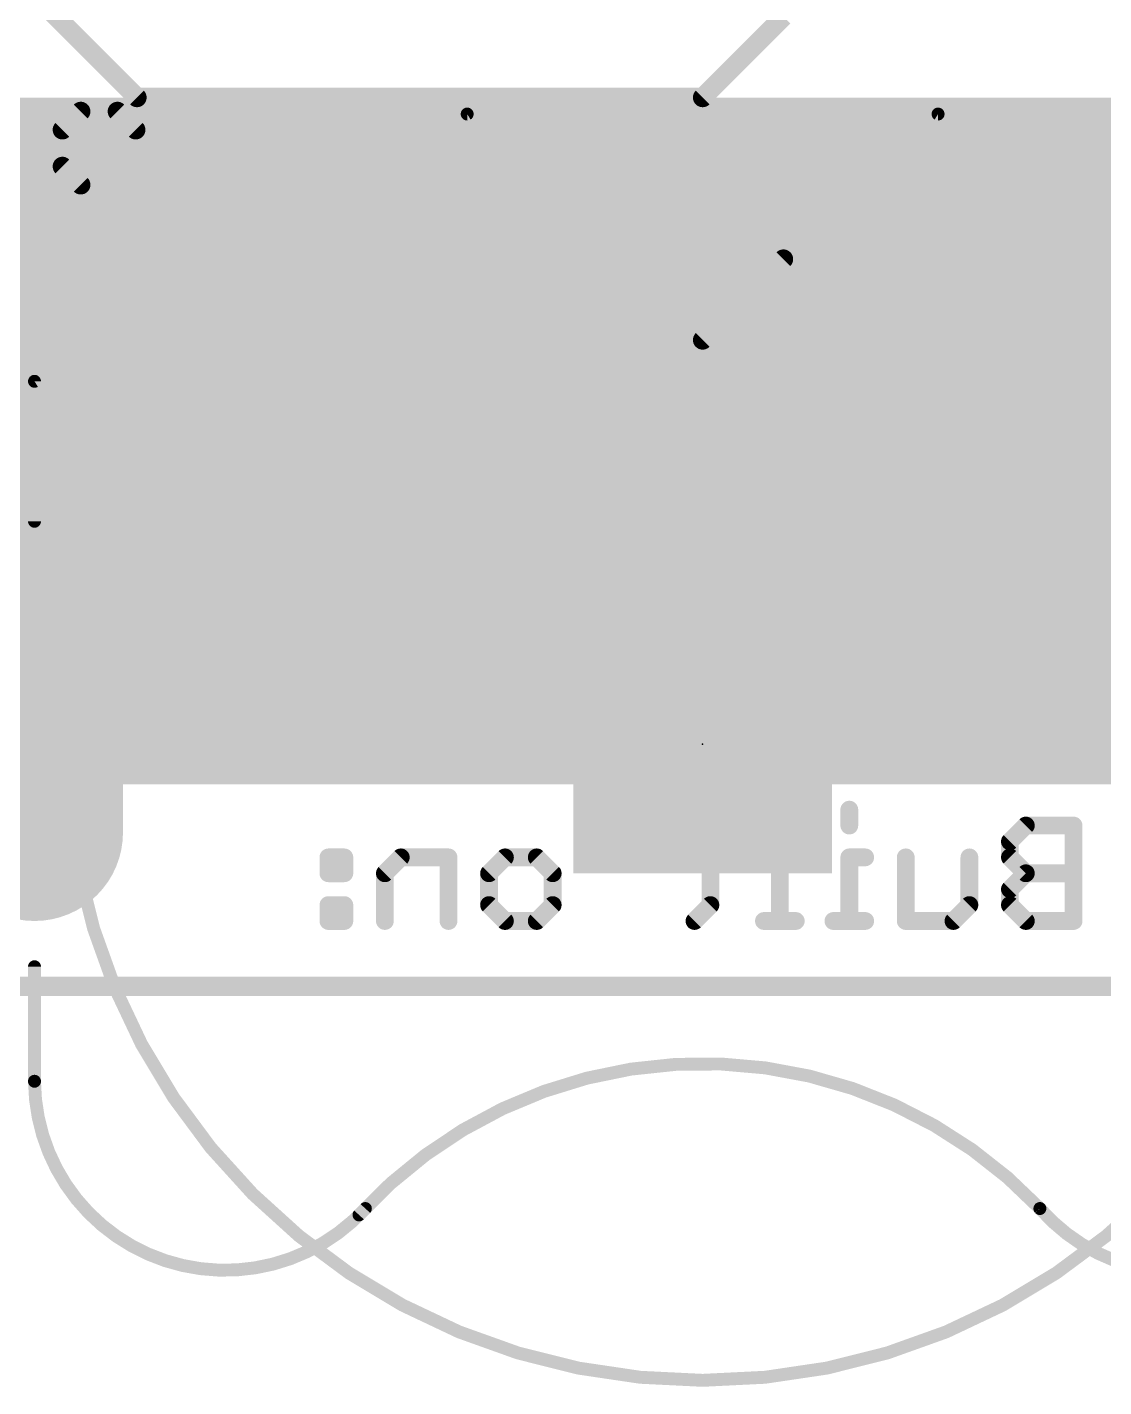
# Model space of a CAD drawing. Extents: x -6.3 to 44.5, y -10.2 to 43.3.
# Drawn here: x 10.98 to 27.89, y -6.29 to 15.07 of the extents above; entities that cross this region are included whole.
import ezdxf

# ---------------------------------------------------------------- set-up
doc = ezdxf.new("R2010")
doc.units = 0
for name, color, linetype in [('1', 12, 'CONTINUOUS'), ('16', 132, 'CONTINUOUS'), ('17', 110, 'CONTINUOUS'), ('18', 110, 'CONTINUOUS'), ('20', 53, 'CONTINUOUS'), ('21', 41, 'CONTINUOUS'), ('22', 40, 'CONTINUOUS'), ('23', 53, 'CONTINUOUS'), ('51', 53, 'CONTINUOUS')]:
    doc.layers.add(name, color=color, linetype=linetype)

# ---------------------------------------------------------------- blocks, each defined once
blk = doc.blocks.new('RECT')
blk.add_solid([(-0.5, -0.5), (0.5, -0.5), (-0.5, 0.5), (0.5, 0.5)])
blk = doc.blocks.new('LONGP100')
at = {"const_width": 1}
blk.add_lwpolyline([(-0.5, 0), (0.5, 0)], dxfattribs=at)
at = {"const_width": 0.5}
for points in [[(-0.5, 0.25, 1), (-0.5, -0.25)], [(0.5, -0.25, 1), (0.5, 0.25)]]:
    blk.add_lwpolyline(points, format="xyb", dxfattribs=at)
blk = doc.blocks.new('ROUNDV')
at = {"const_width": 0.5}
blk.add_lwpolyline([(0, -0.25, 1), (0, 0.25, 1), (0, -0.25)], format="xyb", dxfattribs=at)

msp = doc.modelspace()

# ---------------------------------------------------------------- linework, layer by layer
at = {"layer": '1', "const_width": 0.3048}
for points in [[(2.54, 24.13), (12.7, 13.97)], [(21.59, 13.97), (22.86, 15.24)], [(12.7, 13.97), (21.59, 13.97)]]:
    msp.add_lwpolyline(points, dxfattribs=at)
at = {"layer": '1', "const_width": 0.1524}
for points in [[(12.7, 14.0462, 1), (12.7, 13.8938)], [(21.59, 13.8938, 1), (21.59, 14.0462)], [(12.6461, 13.9161, 1), (12.7539, 14.0239)], [(21.5361, 14.0239, 1), (21.6439, 13.9161)]]:
    msp.add_lwpolyline(points, format="xyb", dxfattribs=at)
at = {"layer": '16', "const_width": 0.3048}
for points in [[(21.59, 10.16), (22.86, 11.43)], [(22.86, 11.43), (39.41, 11.43)], [(21.59, 3.81), (21.59, 10.16)]]:
    msp.add_lwpolyline(points, dxfattribs=at)
at = {"layer": '16', "const_width": 0.1524}
for points in [[(22.86, 11.5062, 1), (22.86, 11.3538)], [(22.9139, 11.3761, 1), (22.8061, 11.4839)], [(21.6662, 10.16, 1), (21.5138, 10.16)], [(21.5361, 10.2139, 1), (21.6439, 10.1061)], [(21.5138, 3.81, 1), (21.6662, 3.81)]]:
    msp.add_lwpolyline(points, format="xyb", dxfattribs=at)
at = {"layer": '20', "const_width": 0.3048}
msp.add_lwpolyline([(3.81, 0), (39.37, 0)], dxfattribs=at)
at = {"layer": '21'}
for points, const_width in [([(11.5283, 13.4627), (11.8164, 13.7508)], 0.3048), ([(11.8164, 13.7508), (12.3926, 13.7508)], 0.3048), ([(12.3926, 13.7508), (12.6807, 13.4627)], 0.3048), ([(17.89, 13.71), (11.09, 9.51)], 0.2032), ([(25.29, 13.71), (17.89, 13.71)], 0.2032), ([(25.29, 13.71), (32.09, 9.51)], 0.2032), ([(11.5283, 12.8865), (11.5283, 13.4627)], 0.3048), ([(12.6807, 13.4627), (12.6807, 13.1746)], 0.3048), ([(12.6807, 13.1746), (11.5283, 13.1746)], 0.3048), ([(11.8164, 12.5984), (11.5283, 12.8865)], 0.3048), ([(12.3926, 12.5984), (11.8164, 12.5984)], 0.3048), ([(11.09, 9.51), (11.09, 7.31)], 0.2032), ([(11.09, -1.49), (11.09, 0.31)], 0.2032)]:
    msp.add_lwpolyline(points, dxfattribs=dict(at, const_width=const_width))
for points, const_width in [([(11.8164, 13.827, 1), (11.8164, 13.6746)], 0.1524), ([(11.8703, 13.697, 1), (11.7625, 13.8047)], 0.1524), ([(12.4465, 13.8047, 1), (12.3387, 13.697)], 0.1524), ([(12.3926, 13.6746, 1), (12.3926, 13.827)], 0.1524), ([(17.89, 13.7608, 1), (17.89, 13.6592)], 0.1016), ([(17.9167, 13.6668, 1), (17.8633, 13.7532)], 0.1016), ([(25.3167, 13.7532, 1), (25.2633, 13.6668)], 0.1016), ([(25.29, 13.6592, 1), (25.29, 13.7608)], 0.1016), ([(11.6045, 13.4627, 1), (11.4521, 13.4627)], 0.1524), ([(11.4744, 13.5166, 1), (11.5822, 13.4089)], 0.1524), ([(12.7569, 13.4627, 1), (12.6045, 13.4627)], 0.1524), ([(12.6268, 13.4089, 1), (12.7346, 13.5166)], 0.1524), ([(11.5283, 13.2508, 1), (11.5283, 13.0984)], 0.1524), ([(12.6045, 13.1746, 1), (12.7569, 13.1746)], 0.1524), ([(12.6807, 13.0984, 1), (12.6807, 13.2508)], 0.1524), ([(11.5822, 12.9404, 1), (11.4744, 12.8326)], 0.1524), ([(11.4521, 12.8865, 1), (11.6045, 12.8865)], 0.1524), ([(11.8164, 12.6746, 1), (11.8164, 12.5222)], 0.1524), ([(11.7625, 12.5445, 1), (11.8703, 12.6523)], 0.1524), ([(12.3926, 12.5222, 1), (12.3926, 12.6746)], 0.1524), ([(11.1408, 9.51, 1), (11.0392, 9.51)], 0.1016), ([(11.0633, 9.5532, 1), (11.1167, 9.4668)], 0.1016), ([(11.0392, 7.31, 1), (11.1408, 7.31)], 0.1016), ([(11.1408, 0.31, 1), (11.0392, 0.31)], 0.1016), ([(26.89, -3.49, 0.435), (16.19, -3.59)], 0.2032), ([(11.09, -1.49, 0.6809), (16.29, -3.49)], 0.2032), ([(11.1408, -1.4896, 1), (11.0392, -1.4904)], 0.1016), ([(11.0392, -1.49, 1), (11.1408, -1.49)], 0.1016), ([(26.89, -3.49, 0.6978), (32.09, -1.49)], 0.2032), ([(16.3274, -3.5243, 1), (16.2526, -3.4557)], 0.1016), ([(26.9282, -3.4565, 1), (26.8518, -3.5235)], 0.1016), ([(26.8532, -3.525, 1), (26.9268, -3.455)], 0.1016), ([(16.1525, -3.5557, 1), (16.2275, -3.6243)], 0.1016)]:
    msp.add_lwpolyline(points, format="xyb", dxfattribs=dict(at, const_width=const_width))
at = {"layer": '22', "const_width": 0.2794}
for points in [[(23.895, 2.7786), (23.895, 2.5286)], [(23.0536, 2.5286), (22.8036, 2.5286)], [(22.8036, 2.5286), (22.8036, 1.0287)], [(26.6694, 2.5286), (26.4194, 2.2786)], [(27.4193, 2.5286), (26.6694, 2.5286)], [(27.4193, 1.0287), (27.4193, 2.5286)], [(21.7121, 2.2786), (21.7121, 1.2787)], [(26.4194, 2.2786), (26.4194, 2.0286)], [(15.9592, 2.0286), (15.7092, 2.0286)], [(15.7092, 2.0286), (15.7092, 1.7786)], [(15.9592, 1.7786), (15.9592, 2.0286)], [(16.8464, 2.0286), (16.5964, 1.7786)], [(17.5964, 2.0286), (16.8464, 2.0286)], [(17.5964, 1.0287), (17.5964, 2.0286)], [(18.2336, 1.7786), (18.4836, 2.0286)], [(18.4836, 2.0286), (18.9835, 2.0286)], [(18.9835, 2.0286), (19.2335, 1.7786)], [(21.9621, 2.0286), (21.4622, 2.0286)], [(24.145, 2.0286), (23.895, 2.0286)], [(23.895, 2.0286), (23.895, 1.0287)], [(24.7822, 1.0287), (24.7822, 2.0286)], [(25.7821, 2.0286), (25.7821, 1.2787)], [(26.4194, 2.0286), (26.6694, 1.7786)], [(15.7092, 1.7786), (15.9592, 1.7786)], [(16.5964, 1.7786), (16.5964, 1.0287)], [(18.2336, 1.2787), (18.2336, 1.7786)], [(19.2335, 1.7786), (19.2335, 1.2787)], [(26.6694, 1.7786), (26.4194, 1.5287)], [(27.4193, 1.7786), (26.6694, 1.7786)], [(26.4194, 1.5287), (26.4194, 1.2787)], [(15.9592, 1.2787), (15.7092, 1.2787)], [(15.7092, 1.2787), (15.7092, 1.0287)], [(15.9592, 1.0287), (15.9592, 1.2787)], [(18.4836, 1.0287), (18.2336, 1.2787)], [(19.2335, 1.2787), (18.9835, 1.0287)], [(21.7121, 1.2787), (21.4622, 1.0287)], [(25.7821, 1.2787), (25.5322, 1.0287)], [(26.4194, 1.2787), (26.6694, 1.0287)], [(15.7092, 1.0287), (15.9592, 1.0287)], [(18.9835, 1.0287), (18.4836, 1.0287)], [(23.0536, 1.0287), (22.5536, 1.0287)], [(24.145, 1.0287), (23.645, 1.0287)], [(25.5322, 1.0287), (24.7822, 1.0287)], [(26.6694, 1.0287), (27.4193, 1.0287)]]:
    msp.add_lwpolyline(points, dxfattribs=at)
at = {"layer": '22', "const_width": 0.1397}
for points in [[(23.9649, 2.7786, 1), (23.8252, 2.7786)], [(22.8036, 2.5984, 1), (22.8036, 2.4587)], [(22.8734, 2.5286, 1), (22.7337, 2.5286)], [(23.0536, 2.4587, 1), (23.0536, 2.5984)], [(23.8252, 2.5286, 1), (23.9649, 2.5286)], [(26.6694, 2.5984, 1), (26.6694, 2.4587)], [(26.7188, 2.4792, 1), (26.62, 2.578)], [(27.4891, 2.5286, 1), (27.3495, 2.5286)], [(27.4193, 2.4587, 1), (27.4193, 2.5984)], [(21.782, 2.2786, 1), (21.6423, 2.2786)], [(26.4892, 2.2786, 1), (26.3495, 2.2786)], [(26.37, 2.328, 1), (26.4688, 2.2292)], [(15.7092, 2.0985, 1), (15.7092, 1.9588)], [(15.7791, 2.0286, 1), (15.6394, 2.0286)], [(16.0291, 2.0286, 1), (15.8894, 2.0286)], [(15.9592, 1.9588, 1), (15.9592, 2.0985)], [(16.8464, 2.0985, 1), (16.8464, 1.9588)], [(16.8958, 1.9792, 1), (16.797, 2.078)], [(17.6662, 2.0286, 1), (17.5265, 2.0286)], [(17.5964, 1.9588, 1), (17.5964, 2.0985)], [(18.4836, 2.0985, 1), (18.4836, 1.9588)], [(18.533, 1.9792, 1), (18.4342, 2.078)], [(19.0329, 2.078, 1), (18.9341, 1.9792)], [(18.9835, 1.9588, 1), (18.9835, 2.0985)], [(21.4622, 2.0985, 1), (21.4622, 1.9588)], [(21.9621, 1.9588, 1), (21.9621, 2.0985)], [(23.895, 2.0985, 1), (23.895, 1.9588)], [(23.9649, 2.0286, 1), (23.8252, 2.0286)], [(24.145, 1.9588, 1), (24.145, 2.0985)], [(24.8521, 2.0286, 1), (24.7124, 2.0286)], [(25.852, 2.0286, 1), (25.7123, 2.0286)], [(26.4688, 2.078, 1), (26.37, 1.9792)], [(26.3495, 2.0286, 1), (26.4892, 2.0286)], [(15.7092, 1.8485, 1), (15.7092, 1.7088)], [(15.6394, 1.7786, 1), (15.7791, 1.7786)], [(15.8894, 1.7786, 1), (16.0291, 1.7786)], [(15.9592, 1.7088, 1), (15.9592, 1.8485)], [(16.6663, 1.7786, 1), (16.5266, 1.7786)], [(16.5471, 1.828, 1), (16.6458, 1.7292)], [(18.3034, 1.7786, 1), (18.1638, 1.7786)], [(18.1842, 1.828, 1), (18.283, 1.7292)], [(19.3034, 1.7786, 1), (19.1637, 1.7786)], [(19.1841, 1.7292, 1), (19.2829, 1.828)], [(26.6694, 1.8485, 1), (26.6694, 1.7088)], [(26.7188, 1.7292, 1), (26.62, 1.828)], [(26.62, 1.7292, 1), (26.7188, 1.828)], [(27.4193, 1.7088, 1), (27.4193, 1.8485)], [(26.4892, 1.5287, 1), (26.3495, 1.5287)], [(26.37, 1.5781, 1), (26.4688, 1.4793)], [(15.7092, 1.3485, 1), (15.7092, 1.2088)], [(15.7791, 1.2787, 1), (15.6394, 1.2787)], [(16.0291, 1.2787, 1), (15.8894, 1.2787)], [(15.9592, 1.2088, 1), (15.9592, 1.3485)], [(18.283, 1.3281, 1), (18.1842, 1.2293)], [(18.1638, 1.2787, 1), (18.3034, 1.2787)], [(19.1637, 1.2787, 1), (19.3034, 1.2787)], [(19.2829, 1.2293, 1), (19.1841, 1.3281)], [(21.6423, 1.2787, 1), (21.782, 1.2787)], [(21.7615, 1.2293, 1), (21.6627, 1.3281)], [(25.7123, 1.2787, 1), (25.852, 1.2787)], [(25.8315, 1.2293, 1), (25.7328, 1.3281)], [(26.4688, 1.3281, 1), (26.37, 1.2293)], [(26.3495, 1.2787, 1), (26.4892, 1.2787)], [(15.7092, 1.0985, 1), (15.7092, 0.9588)], [(15.6394, 1.0287, 1), (15.7791, 1.0287)], [(15.8894, 1.0287, 1), (16.0291, 1.0287)], [(15.9592, 0.9588, 1), (15.9592, 1.0985)], [(16.5266, 1.0287, 1), (16.6663, 1.0287)], [(17.5265, 1.0287, 1), (17.6662, 1.0287)], [(18.4836, 1.0985, 1), (18.4836, 0.9588)], [(18.4342, 0.9793, 1), (18.533, 1.0781)], [(18.9341, 1.0781, 1), (19.0329, 0.9793)], [(18.9835, 0.9588, 1), (18.9835, 1.0985)], [(21.4128, 1.0781, 1), (21.5115, 0.9793)], [(22.5536, 1.0985, 1), (22.5536, 0.9588)], [(22.7337, 1.0287, 1), (22.8734, 1.0287)], [(23.0536, 0.9588, 1), (23.0536, 1.0985)], [(23.645, 1.0985, 1), (23.645, 0.9588)], [(23.8252, 1.0287, 1), (23.9649, 1.0287)], [(24.145, 0.9588, 1), (24.145, 1.0985)], [(24.7822, 1.0985, 1), (24.7822, 0.9588)], [(24.7124, 1.0287, 1), (24.8521, 1.0287)], [(25.4828, 1.0781, 1), (25.5816, 0.9793)], [(25.5322, 0.9588, 1), (25.5322, 1.0985)], [(26.6694, 1.0985, 1), (26.6694, 0.9588)], [(26.62, 0.9793, 1), (26.7188, 1.0781)], [(27.3495, 1.0287, 1), (27.4891, 1.0287)], [(27.4193, 0.9588, 1), (27.4193, 1.0985)]]:
    msp.add_lwpolyline(points, format="xyb", dxfattribs=at)
at = {"layer": '23'}
msp.add_point((21.59, 3.81), dxfattribs=at)
at = {"layer": '51', "const_width": 0.2032}
msp.add_lwpolyline([(21.59, -6.19, 1), (21.59, 13.81, 1), (21.59, -6.19)], format="xyb", dxfattribs=at)

# ---------------------------------------------------------------- block references
at = {"layer": '1', "xscale": 4.064, "yscale": 4.064, "rotation": 180}
msp.add_blockref('RECT', (21.59, 3.81), dxfattribs=at)
at = {"layer": '17', "xscale": 2.7813, "yscale": 2.7813, "rotation": 270}
msp.add_blockref('LONGP100', (11.09, 3.81), dxfattribs=at)
msp.add_blockref('LONGP100', (11.09, 3.81), dxfattribs=at)
at = {"layer": '18', "xscale": 1.016, "yscale": 1.016}
msp.add_blockref('ROUNDV', (21.59, 3.81), dxfattribs=at)
msp.add_blockref('ROUNDV', (21.59, 3.81), dxfattribs=at)
at = {"layer": '22', "xscale": 25.4, "yscale": 10.795}
msp.add_blockref('RECT', (21.59, 8.5725), dxfattribs=at)

doc.saveas('drawing.dxf')
